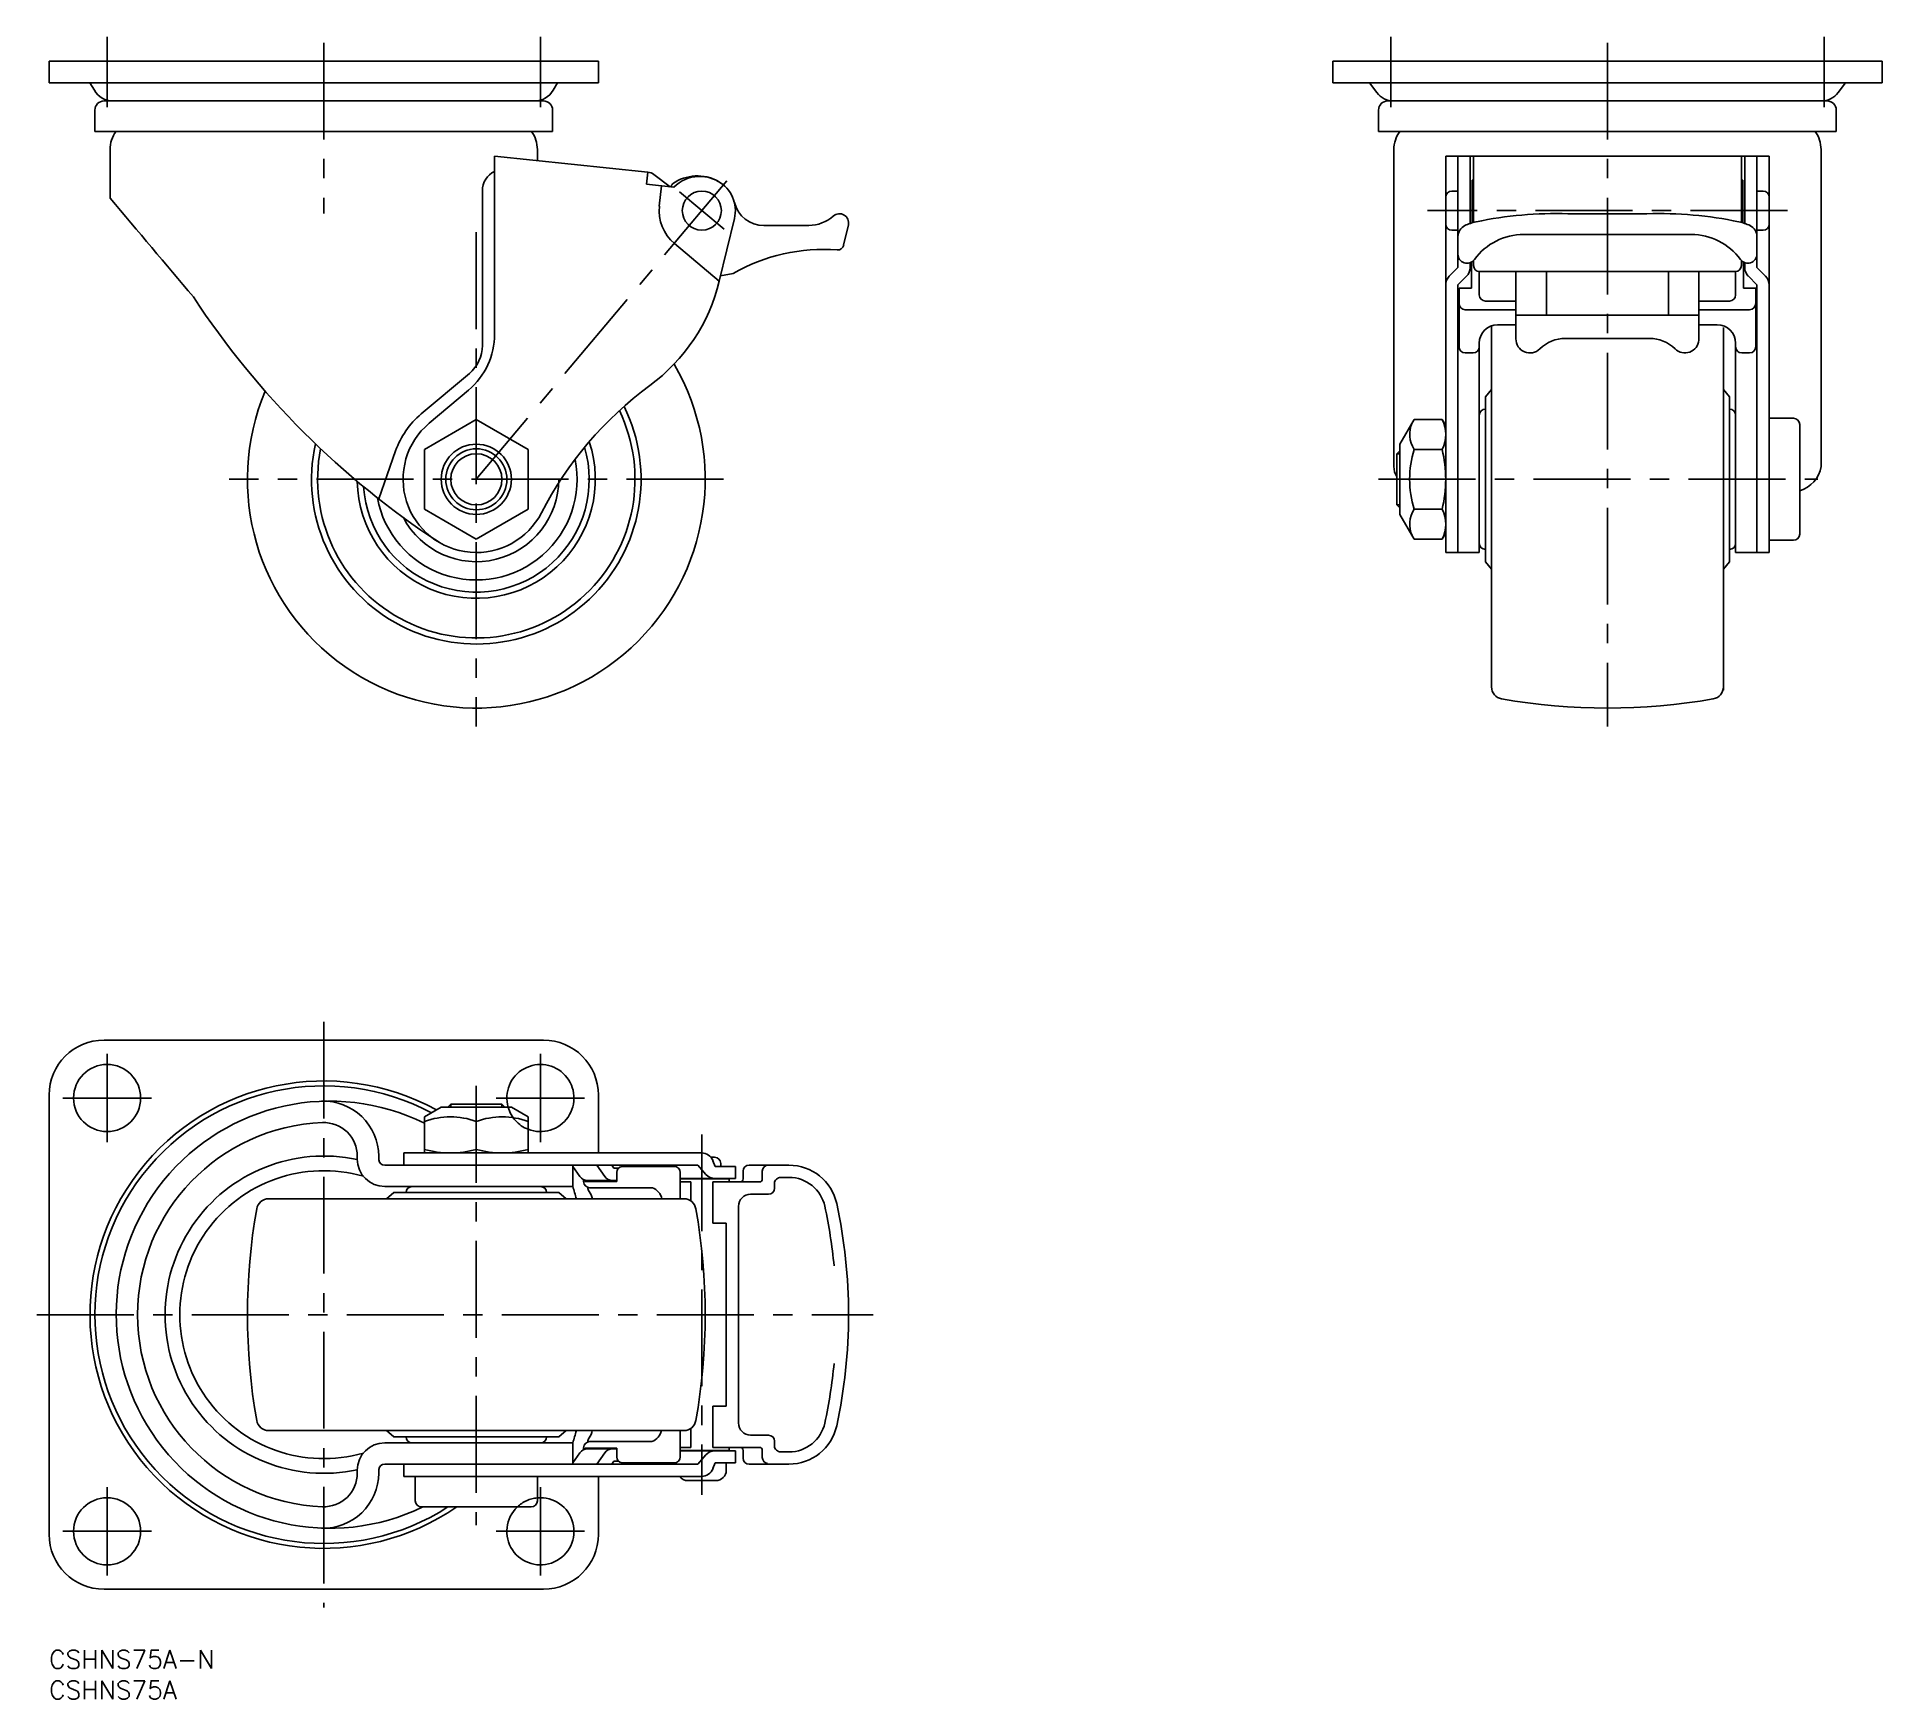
# Model space of a CAD drawing. Extents: x -2 to 300, y -8 to 264.
import ezdxf

# ---------------------------------------------------------------- set-up
doc = ezdxf.new("R2010")
doc.units = 0
doc.header["$LTSCALE"] = 0.5
doc.linetypes.add('CENTER', pattern=[50.8, 31.75, -6.35, 6.35, -6.35])
doc.linetypes.add('DASHED', pattern=[19.05, 12.7, -6.35])
for name, color, linetype in [('MSM_CENTER', 1, 'CENTER'), ('MSM_CONTINUOUS', 7, 'CONTINUOUS'), ('MSM_DASHED', 4, 'DASHED'), ('MSM_NARROW', 5, 'CONTINUOUS'), ('MSM_PART_NUMBER', 7, 'CONTINUOUS')]:
    doc.layers.add(name, color=color, linetype=linetype)
doc.styles.get("Standard").update_dxf_attribs({"font": 'txt.shx', "height": 3, "bigfont": 'bigfont.shx'})

# ---------------------------------------------------------------- blocks, each defined once
blk = doc.blocks.new('*U23')
at = {"layer": 'MSM_PART_NUMBER'}
blk.add_text('CSHNS75A-N', height=3, dxfattribs=at).set_placement((0, -3))
blk = doc.blocks.new('*U24')
at = {"layer": 'MSM_PART_NUMBER'}
blk.add_text('CSHNS75A', height=3, dxfattribs=at).set_placement((0, -8))

msp = doc.modelspace()

# ---------------------------------------------------------------- linework, layer by layer
at = {"layer": 'MSM_CENTER'}
for p, q in [((9.5, 264.4), (9.5, 252.9)), ((45, 263.45), (45, 235.45)), ((80.5, 264.4), (80.5, 252.9)), ((219.84, 264.4), (219.84, 252.9)), ((255.34, 263.45), (255.34, 151.4)), ((290.84, 264.4), (290.84, 252.9)), ((111.06, 240.84), (70, 191.9)), ((110.6, 232.87), (103.29, 239)), ((284.82, 235.93), (225.84, 235.93)), ((70, 232.4), (70, 151.4)), ((110.5, 191.9), (29.5, 191.9)), ((217.84, 191.9), (289.84, 191.9)), ((45, 103), (45, 7)), ((9.5, 83.25), (9.5, 97.75)), ((80.5, 83.25), (80.5, 97.75)), ((70, 92.5), (70, 20.5)), ((2.25, 90.5), (16.75, 90.5)), ((87.75, 90.5), (73.25, 90.5)), ((106.95, 84.54), (106.95, 25.46)), ((-2, 55), (135, 55)), ((9.5, 26.75), (9.5, 12.25)), ((80.5, 26.75), (80.5, 12.25)), ((2.25, 19.5), (16.75, 19.5)), ((87.75, 19.5), (73.25, 19.5))]:
    msp.add_line(p, q, dxfattribs=at)
at = {"layer": 'MSM_CONTINUOUS'}
for p, q in [((0, 260.4), (0, 256.9)), ((0, 260.4), (90, 260.4)), ((90, 260.4), (90, 256.9)), ((210.34, 260.4), (300.34, 260.4)), ((210.34, 260.4), (210.34, 256.9)), ((300.34, 260.4), (300.34, 256.9)), ((90, 256.9), (0, 256.9)), ((6.7, 256.9), (7.42, 255.65)), ((83.3, 256.9), (82.58, 255.65)), ((210.34, 256.9), (300.34, 256.9)), ((216.34, 256.9), (217.54, 255.3)), ((294.34, 256.9), (293.14, 255.3)), ((7.5, 252.4), (7.5, 248.9)), ((9, 253.9), (81, 253.9)), ((82.5, 252.4), (82.5, 248.9)), ((217.84, 252.4), (217.84, 248.9)), ((291.34, 253.9), (219.34, 253.9)), ((292.84, 252.4), (292.84, 248.9)), ((82.5, 248.9), (7.5, 248.9)), ((217.84, 248.9), (292.84, 248.9)), ((10, 245.95), (10, 237.95)), ((80, 245.95), (80, 244.14)), ((220.34, 245.95), (220.34, 193.99)), ((290.34, 245.95), (290.34, 193.99)), ((73, 244.88), (98.1, 242.23)), ((73, 215.7), (73, 244.88)), ((97.9, 240.24), (98.11, 242.23)), ((281.84, 244.88), (228.84, 244.88)), ((228.84, 244.88), (228.84, 179.9)), ((230.84, 244.88), (230.84, 226.59)), ((232.84, 244.88), (232.84, 233.83)), ((233.4, 244.88), (233.4, 234)), ((277.29, 244.88), (277.29, 234)), ((277.84, 244.88), (277.84, 233.83)), ((279.84, 244.88), (279.84, 226.59)), ((281.84, 244.88), (281.84, 179.9)), ((71, 239.19), (71, 213.84)), ((97.9, 240.25), (102.37, 239.78)), ((101.76, 239.84), (99.1, 241.84)), ((99.98, 236.66), (100.33, 239.99)), ((230.84, 239.13), (229.84, 239.13)), ((233.15, 240.93), (233.4, 240.93)), ((233.15, 240.93), (233.15, 233.93)), ((277.54, 240.93), (277.29, 240.93)), ((277.54, 240.93), (277.54, 233.93)), ((279.84, 239.13), (280.84, 239.13)), ((112.29, 234.64), (109.81, 224.38)), ((124.5, 233.51), (117.13, 233.5)), ((130.96, 233.59), (130.19, 230.25)), ((248.87, 235.42), (261.82, 235.42)), ((102.45, 230.57), (109.81, 224.39)), ((229.84, 232.73), (230.84, 232.73)), ((241.62, 232.02), (269.07, 232.02)), ((280.84, 232.73), (279.84, 232.73)), ((232.84, 227.41), (232.84, 226.59)), ((233.04, 223.23), (233.04, 227.5)), ((233.4, 226.94), (233.4, 227.76)), ((277.29, 226.94), (277.29, 227.76)), ((277.64, 227.5), (277.64, 223.23)), ((277.84, 227.41), (277.84, 226.59)), ((110.02, 225.25), (112.08, 225.65)), ((230.84, 226.59), (229.43, 225.18)), ((232.26, 225.18), (230.84, 223.77)), ((230.84, 223.77), (230.84, 179.9)), ((234.34, 222.11), (234.34, 225.94)), ((234.4, 225.94), (276.29, 225.94)), ((240.34, 214.91), (240.34, 225.94)), ((245.34, 225.94), (245.34, 218.8)), ((265.34, 225.94), (265.34, 218.8)), ((270.34, 214.68), (270.34, 225.94)), ((276.34, 222.11), (276.34, 225.94)), ((278.43, 225.18), (279.84, 223.77)), ((279.84, 226.59), (281.26, 225.18)), ((279.84, 223.77), (279.84, 179.9)), ((231.04, 223.23), (233.04, 223.23)), ((231.04, 223.23), (231.04, 213.62)), ((235.34, 221.11), (240.34, 221.11)), ((270.34, 221.11), (275.34, 221.11)), ((277.64, 223.23), (279.64, 223.23)), ((279.64, 223.23), (279.64, 213.62)), ((232.04, 219.69), (240.34, 219.69)), ((240.34, 218.8), (270.34, 218.8)), ((270.34, 219.69), (278.64, 219.69)), ((236.34, 217.05), (236.34, 157.89)), ((237.34, 217.22), (240.34, 217.22)), ((262.22, 215), (248.47, 215)), ((270.34, 217.22), (273.34, 217.22)), ((274.34, 216.77), (274.34, 157.34)), ((232.04, 212.62), (233.34, 212.62)), ((234.34, 214.22), (234.34, 179.9)), ((276.34, 214.22), (276.34, 179.9)), ((278.64, 212.62), (277.34, 212.62)), ((68.86, 209.25), (60.97, 202.61)), ((68.73, 206.52), (62.27, 201.08)), ((235.34, 205.4), (236.34, 206.6)), ((275.34, 205.4), (274.34, 206.6)), ((235.34, 205.4), (235.34, 178.4)), ((275.34, 178.4), (275.34, 205.4)), ((70, 201.72), (61.5, 196.81)), ((70, 201.72), (78.5, 196.81)), ((223.69, 201.72), (221.34, 197.65)), ((228.26, 201.72), (223.69, 201.72)), ((228.84, 200.71), (228.26, 201.72)), ((285.84, 201.9), (281.84, 201.9)), ((286.84, 200.9), (286.84, 182.9)), ((54, 188.68), (56.78, 196.56)), ((61.5, 196.81), (61.5, 186.99)), ((78.5, 196.81), (78.5, 186.99)), ((220.84, 196.09), (221.34, 196.59)), ((221.34, 186.15), (221.34, 197.65)), ((228.26, 196.81), (223.69, 196.81)), ((220.84, 196.09), (220.84, 187.71)), ((220.84, 187.71), (221.34, 187.21)), ((70, 182.09), (61.5, 186.99)), ((70, 182.09), (78.5, 186.99)), ((223.69, 182.09), (221.34, 186.15)), ((228.26, 186.99), (223.69, 186.99)), ((228.26, 182.09), (223.69, 182.09)), ((228.84, 183.09), (228.26, 182.09)), ((281.84, 181.9), (285.84, 181.9)), ((234.34, 179.9), (228.84, 179.9)), ((235.34, 178.4), (236.34, 177.2)), ((275.34, 178.4), (274.34, 177.2)), ((281.84, 179.9), (276.34, 179.9)), ((9, 100), (81, 100)), ((0, 19), (0, 91)), ((90, 91), (90, 81.5)), ((61.5, 87.41), (64.25, 89)), ((64.25, 89), (75.75, 89)), ((65.81, 89.5), (65.31, 89)), ((74.19, 89.5), (65.81, 89.5)), ((74.19, 89.5), (74.69, 89)), ((78.5, 87.41), (75.75, 89)), ((61.5, 81.5), (61.5, 87.41)), ((70, 86.65), (70, 82.08)), ((78.5, 81.5), (78.5, 87.41)), ((50.5, 80.5), (50.5, 80.98)), ((54, 80.98), (54, 80.35)), ((54.99, 79.5), (106.32, 79.5)), ((106.91, 81.5), (58.12, 81.5)), ((58.12, 81.5), (58.12, 79.5)), ((85.8, 76), (85.8, 79.5)), ((86.98, 77.63), (85.8, 79.3)), ((91.05, 77.63), (89.73, 79.5)), ((92.53, 79), (92.18, 79.5)), ((93.27, 79), (92.53, 79)), ((93.88, 79.3), (102.41, 79.3)), ((100.2, 79.3), (100.34, 79.5)), ((102.63, 79.27), (102.79, 79.5)), ((107.62, 77.99), (106.32, 79.5)), ((109.05, 80.8), (108.43, 80.8)), ((109.12, 79.3), (108.78, 80.2)), ((109.12, 79.3), (112.45, 79.3)), ((110.05, 79.3), (110.05, 79.8)), ((112.45, 79.3), (112.45, 77.3)), ((114.72, 79.5), (121.23, 79.5)), ((85.8, 76), (55, 76)), ((87.57, 77.14), (87.57, 76.8)), ((87.76, 76.85), (87.76, 77.07)), ((87.76, 76.85), (93.04, 76.85)), ((93.04, 77), (88.2, 77)), ((88.58, 75.8), (98.87, 75.8)), ((93.04, 78.3), (93.04, 76.85)), ((103.41, 74), (103.41, 78.3)), ((103.41, 77.3), (112.45, 77.3)), ((111.44, 77.25), (103.41, 77.25)), ((103.41, 76.75), (105.15, 76.75)), ((105.15, 76.75), (105.15, 73.65)), ((108.75, 76.75), (116.36, 76.75)), ((108.75, 76.75), (108.75, 70)), ((111.44, 77.25), (111.44, 76.75)), ((113.72, 78.5), (113.72, 77.25)), ((116.86, 78.5), (116.86, 77.25)), ((118.86, 76.49), (118.86, 75.75)), ((119.9, 77.49), (121.24, 77.49)), ((104.01, 74), (35.99, 74)), ((56.5, 75), (55.3, 74)), ((56.5, 75), (83.5, 75)), ((83.5, 75), (84.7, 74)), ((112.95, 72.75), (112.95, 37.25)), ((117.86, 74.75), (114.95, 74.75)), ((108.75, 70), (110.95, 70)), ((110.95, 70), (110.95, 40)), ((108.75, 40), (110.95, 40)), ((108.75, 33.25), (108.75, 40)), ((105.15, 36.35), (105.15, 33.25)), ((104.01, 36), (35.99, 36)), ((85.8, 34), (55, 34)), ((56.5, 35), (55.3, 36)), ((83.5, 35), (56.5, 35)), ((83.5, 35), (84.7, 36)), ((85.8, 34), (85.8, 30.5)), ((88.3, 34.41), (88.3, 34.38)), ((98.78, 34.2), (88.59, 34.2)), ((103.41, 31.7), (103.41, 36)), ((117.86, 35.25), (114.95, 35.25)), ((118.86, 33.51), (118.86, 34.25)), ((54.99, 30.5), (106.31, 30.5)), ((58.12, 30.5), (58.12, 28.5)), ((86.98, 32.37), (85.8, 30.7)), ((87.57, 33.2), (87.57, 32.86)), ((93.04, 33.15), (87.76, 33.15)), ((87.76, 32.93), (87.76, 33.15)), ((93.04, 33), (88.2, 33)), ((91.05, 32.37), (89.73, 30.5)), ((92.53, 31), (92.18, 30.5)), ((93.27, 31), (92.53, 31)), ((93.04, 33.15), (93.04, 31.7)), ((102.41, 30.7), (93.88, 30.7)), ((100.2, 30.7), (100.34, 30.5)), ((102.63, 30.73), (102.79, 30.5)), ((103.41, 33.25), (105.15, 33.25)), ((111.44, 32.75), (103.41, 32.75)), ((103.41, 32.7), (112.45, 32.7)), ((107.61, 32.01), (106.31, 30.5)), ((108.75, 33.25), (116.36, 33.25)), ((109.12, 30.7), (108.78, 29.8)), ((109.12, 30.7), (112.45, 30.7)), ((110.95, 29.5), (110.95, 30.7)), ((111.44, 32.75), (111.44, 33.25)), ((112.45, 32.7), (112.45, 30.7)), ((113.72, 31.5), (113.72, 32.75)), ((114.72, 30.5), (121.23, 30.5)), ((116.86, 31.6), (116.86, 32.75)), ((119.9, 32.51), (121.24, 32.51)), ((50.5, 29.5), (50.5, 29.02)), ((54, 29.02), (54, 29.65)), ((106.91, 28.5), (58.12, 28.5)), ((60, 28.5), (60, 24.5)), ((80, 24.5), (80, 28.5)), ((90, 19), (90, 28.5)), ((109.25, 27.8), (104.65, 27.8)), ((79, 23.5), (61, 23.5)), ((9, 10), (81, 10))]:
    msp.add_line(p, q, dxfattribs=at)
for centre, radius in [((106.95, 235.93), 3.2), ((70, 191.9), 5.75), ((70, 191.9), 5), ((9.5, 90.5), 5.5), ((9.5, 19.5), 5.5)]:
    msp.add_circle(centre, radius, dxfattribs=at)
for centre, radius, start, end in [((10.45, 257.4), 3.5, 210, 270), ((79.55, 257.4), 3.5, 270, 330), ((220.34, 257.4), 3.5, 216.8699, 270), ((290.34, 257.4), 3.5, 270, 323.1301), ((9, 252.4), 1.5, 90, 180), ((81, 252.4), 1.5, 0, 90), ((219.34, 252.4), 1.5, 90, 180), ((291.34, 252.4), 1.5, 0, 90), ((15, 245.95), 5, 143.8873, 180), ((75, 245.95), 5, 0, 36.1127), ((225.34, 245.95), 5, 143.843, 180), ((285.34, 245.95), 5, 0, 36.157), ((74.5, 239.19), 3.5, 115.377, 180), ((97.89, 240.25), 2, 53, 83.9928), ((102.46, 239.93), 0.5, 125.2597, 192.9865), ((106.21, 234.62), 7, 60.7547, 125.2597), ((106.62, 235.55), 6, 50, 135.1979), ((106.95, 235.93), 5.5, 346.4101, 60.7573), ((229.84, 238.13), 1, 90, 180), ((280.84, 238.13), 1, 0, 90), ((-8313.31, -6800.76), 10900.5, 40.108801, 40.219954), ((106.95, 235.93), 7, 173.9928, 230), ((117.13, 238.5), 5, 194.1722, 270.0547), ((124.49, 239.51), 6, 270.0547, 311.8691), ((129.5, 233.92), 1.5, 346.9962, 131.8691), ((229.84, 233.73), 1, 180, 270), ((232.84, 231.67), 2, 115.1803, 180), ((235.69, 225.61), 8.7, 102.5391, 115.1803), ((246.86, 171.94), 63.51, 88.1841, 101.8588), ((263.83, 171.94), 63.51, 78.1412, 91.8159), ((275, 225.61), 8.7, 64.8197, 77.4609), ((277.84, 231.67), 2, 0, 64.8197), ((280.84, 233.73), 1, 270, 0), ((129.22, 230.48), 1, 265.0547, 346.9962), ((241.62, 222.02), 10, 90, 143.7318), ((269.07, 222.02), 10, 36.2682, 90), ((126.81, 199.95), 29.62, 85.4763, 119.8241), ((232.34, 228.82), 1.5, 180, 323.7326), ((234.4, 226.94), 1, 180, 270), ((276.29, 226.94), 1, 270, 0), ((278.34, 228.82), 1.5, 216.2682, 0.0008), ((80.65, 231.43), 30, 306.3719, 346.4101), ((230.84, 223.77), 2, 135, 180), ((230.84, 226.59), 2, 315, 0), ((279.84, 226.59), 2, 180, 225), ((279.84, 223.77), 2, 0, 45), ((140.66, 298.65), 140, 213.296, 236.7477), ((235.34, 222.11), 1, 180, 270), ((275.34, 222.11), 1, 270, 0), ((232.04, 220.69), 1, 180, 270), ((278.64, 220.69), 1, 270, 0), ((61, 215.7), 12, 310.1102, 0), ((237.34, 214.22), 3, 90, 180), ((242.64, 214.91), 2.3, 180, 314.5596), ((248.47, 209), 6, 90, 134.5596), ((262.22, 209), 6, 45.4404, 90), ((268.04, 214.91), 2.3, 225.4404, 354.164), ((273.34, 214.22), 3, 0, 90), ((65, 213.84), 6, 310.0669, 0), ((232.04, 213.62), 1, 180, 270), ((233.34, 213.62), 1, 270, 0), ((277.34, 213.62), 1, 180, 270), ((278.64, 213.62), 1, 270, 0), ((70, 191.9), 37.5, 157.3419, 30.2122), ((134.02, 158.96), 60, 126.3719, 152.7862), ((70, 191.9), 27, 167.5529, 26.2688), ((70, 191.9), 26, 168.8962, 25.6443), ((69.98, 191.9), 14, 130.0669, 160.563), ((235.34, 202.4), 1, 90, 180), ((275.34, 202.4), 1, 0, 90), ((70, 191.9), 12, 130.1102, 332.7183), ((227.28, 199.26), 4.34, 154.3842, 214.3842), ((223.37, 199.26), 5.48, 333.3771, 26.6229), ((285.84, 200.9), 1, 0, 90), ((70, 191.9), 19.5, 181.0593, 18.3863), ((70, 191.9), 18.5, 183.7969, 16.4666), ((239.17, 191.9), 16.24, 162.412, 197.588), ((207.81, 191.9), 21.03, 346.5065, 13.4935), ((70, 191.9), 16.5, 190.6043, 11.3996), ((223.36, 194.03), 3.02, 180.8047, 213.4666), ((285.45, 194.79), 4.96, 286.3715, 350.7462), ((70, 191.9), 13.5, 207.7435, 359.9998), ((227.28, 184.54), 4.34, 145.6158, 205.6158), ((223.37, 184.54), 5.48, 333.3771, 26.6229), ((228.84, 186.82), 2, 0, 2.2068), ((285.84, 182.9), 1, 270, 0), ((235.34, 181.4), 1, 180, 270), ((275.34, 181.4), 1, 270, 0), ((238.34, 157.89), 2, 180, 260.0104), ((272.34, 157.89), 2, 279.9896, 0), ((255.34, 254.4), 100, 260.0104, 279.9896), ((9, 91), 9, 90, 180), ((81, 91), 9, 0, 90), ((80.5, 90.5), 5.5, 248.6764, 195.8266), ((45, 55), 38.3, 61.1613, 304.6753), ((45, 55), 37.5, 61.9062, 302.8599), ((46, 55), 35, 63.7137, 295.8419), ((45, 80.98), 9, 0, 92.2042), ((46, 55), 31.5, 92.2042, 267.7958), ((45, 80.98), 5.5, 0, 92.2042), ((65.75, 75.14), 12.28, 69.7438, 110.2562), ((74.25, 75.14), 12.28, 69.7438, 110.2562), ((65.75, 97.35), 15.85, 254.4429, 285.5571), ((74.25, 97.35), 15.85, 254.4429, 285.5571), ((45, 55), 26, 77.7855, 282.2145), ((55, 80.5), 4.5, 180, 270), ((54.99, 80.5), 1, 188.7216, 270), ((93.96, 78.38), 0.923, 95.0211, 184.9803), ((102.41, 78.3), 1, 0.0011, 89.9316), ((106.91, 79.5), 2, 20.5655, 90), ((109.05, 79.8), 1, 0, 90), ((114.72, 78.5), 1, 90, 180), ((117.86, 78.5), 1, 90, 180), ((121.23, 71.5), 8, 12.2125, 90), ((45, 55), 23.59, 74.0363, 285.9637), ((59.5, 75), 1, 90, 180), ((80.5, 75), 1, 0, 90), ((18.5, 55), 70.5, 15.6347, 17.3304), ((88.2, 78.5), 1.5, 215.2644, 270), ((88.59, 76.82), 1.02, 181.1277, 270.3191), ((89.61, 75.93), 1.36, 183.1228, 213.4232), ((92.27, 78.5), 1.5, 215.2644, 270), ((97.87, 73.37), 2.63, 13.9546, 67.7737), ((109.14, 79.3), 2, 220.7537, 270), ((113.22, 77.25), 0.5, 270, 0), ((116.36, 77.25), 0.5, 270, 0), ((117.86, 75.75), 1, 270, 0), ((119.86, 76.49), 1, 87.859, 180), ((121.24, 71.49), 6, 12.2062, 90), ((35.99, 72), 2, 90, 170.0104), ((85.55, 73.17), 3.56, 13.5116, 34.5062), ((104.01, 72), 2, 9.9896, 90), ((114.95, 72.75), 2, 90, 180), ((45, 55), 84, 5.465, 12.2062), ((45, 55), 86, 347.7875, 12.2125), ((132.5, 55), 100, 170.0104, 189.9896), ((7.5, 55), 100, 350.0104, 9.9896), ((45, 55), 84, 347.7938, 354.535), ((35.99, 38), 2, 189.9896, 270), ((104.01, 38), 2, 270, 350.0104), ((114.95, 37.25), 2, 180, 270), ((121.23, 38.5), 8, 270, 347.7875), ((121.24, 38.51), 6, 270, 347.7938), ((55, 29.5), 4.5, 90, 180), ((59.5, 35), 1, 180, 270), ((80.5, 35), 1, 270, 0), ((18.5, 55), 70.5, 342.6696, 344.3653), ((88.58, 33.19), 1.01, 89.3455, 179.2077), ((89.86, 34), 1.61, 149.3657, 174.7081), ((85.68, 36.79), 3.42, 324.8622, 346.7039), ((97.79, 36.63), 2.63, 292.2263, 346.0454), ((117.86, 34.25), 1, 0, 90), ((119.86, 33.51), 1, 180, 272.141), ((54.99, 29.5), 1, 90, 171.2784), ((88.2, 31.5), 1.5, 90, 144.7356), ((92.27, 31.5), 1.5, 90, 144.7356), ((93.96, 31.62), 0.923, 175.0184, 264.9803), ((102.41, 31.7), 1, 270.0833, 359.9985), ((109.12, 30.7), 2, 90, 139.2463), ((113.22, 32.75), 0.5, 0, 90), ((114.72, 31.5), 1, 180, 270), ((116.36, 32.75), 0.5, 0, 90), ((117.86, 31.6), 1, 180, 262.9789), ((45, 29.02), 9, 267.7958, 0), ((45, 29.02), 5.5, 267.7958, 0), ((104.65, 29.5), 1.7, 216.0319, 270), ((106.91, 30.5), 2, 270, 339.4345), ((109.25, 29.5), 1.7, 270, 0), ((61, 24.5), 1, 180, 270), ((80.5, 19.5), 5.5, 133.3418, 95.2155), ((79, 24.5), 1, 270, 0), ((9, 19), 9, 180, 270), ((81, 19), 9, 270, 0)]:
    msp.add_arc(centre, radius, start, end, dxfattribs=at)
at = {"layer": 'MSM_DASHED'}
for centre, start, end in [((80.5, 90.5), 195.8266, 248.6764), ((80.5, 19.5), 95.2155, 133.3418)]:
    msp.add_arc(centre, 5.5, start, end, dxfattribs=at)
at = {"layer": 'MSM_NARROW'}
for p, q in [((221.34, 196.09), (220.84, 196.09)), ((221.34, 187.71), (220.84, 187.71)), ((65.81, 89), (65.81, 89.5)), ((74.19, 89), (74.19, 89.5))]:
    msp.add_line(p, q, dxfattribs=at)
msp.add_circle((70, 191.9), 4.19, dxfattribs=at)

# ---------------------------------------------------------------- block references
at = {"layer": 'MSM_CONTINUOUS'}
for name in ['*U23', '*U24']:
    msp.add_blockref(name, (0, 0), dxfattribs=at)

doc.saveas('drawing.dxf')
